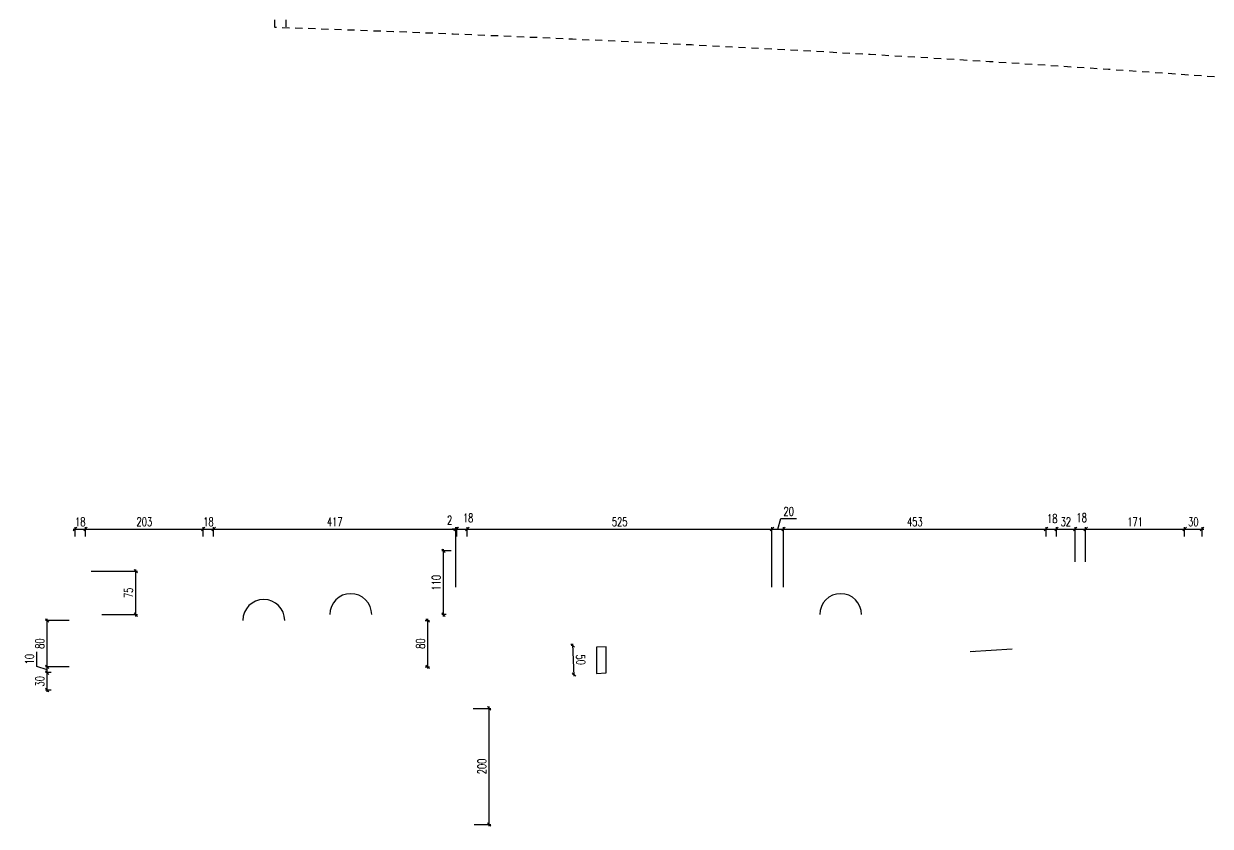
# Model space of a CAD drawing. Extents: x 307 to 786, y -197 to -94.
# Drawn here: x 319.77 to 340.24, y -196.98 to -183.14 of the extents above; entities that cross this region are included whole.
import ezdxf

# ---------------------------------------------------------------- set-up
doc = ezdxf.new("R2010")
doc.units = 0
doc.header["$LTSCALE"] = 0.5
doc.header["$MEASUREMENT"] = 0
doc.linetypes.add('CACHE', pattern=[0.375, 0.25, -0.125])
doc.layers.get('DEFPOINTS').update_dxf_attribs({"linetype": 'CONTINUOUS'})
doc.layers.add('1_AJSA_vue2', color=13, linetype='CONTINUOUS')
doc.layers.add('COTATION', color=7, linetype='CONTINUOUS')
doc.styles.add('ROMANS8', font='romans.shx', dxfattribs={"width": 0.7})
doc.dimstyles.new('COT50 cm', dxfattribs={"dimtxt": 0.15, "dimasz": 0.06, "dimexe": 0.03, "dimexo": 0.1, "dimgap": 0.05, "dimtad": 1, "dimdec": 0, "dimlfac": 100, "dimzin": 0, "dimdsep": 46, "dimtxsty": 'ROMANS8', "dimblk1": 'OBLIQUE', "dimblk2": 'OBLIQUE', "dimsah": 1, "dimcen": 0.03, "dimdle": 0.03, "dimclrt": 1, "dimadec": 0, "dimazin": 0, "dimtfac": 1, "dimtdec": 0, "dimtmove": 0, "dimatfit": 3, "dimfxl": 1, "dimfxlon": 1, "dimtolj": 1, "dimtzin": 0, "dimlwd": -1, "dimlwe": -1, "dimarcsym": 0})

# ---------------------------------------------------------------- blocks, each defined once
blk = doc.blocks.new('_Oblique')
at = {"layer": 'COTATION', "color": 0, "lineweight": -2}
blk.add_line((-0.5, -0.5), (0.5, 0.5), dxfattribs=at)
blk = doc.blocks.new('*D1521')
at = {"layer": 'COTATION', "color": 0, "transparency": 16777216}
for p, q in [((329.242, -193.857), (329.212, -193.859)), ((329.267, -194.39), (329.241, -193.827)), ((329.265, -194.36), (329.236, -194.361))]:
    blk.add_line(p, q, dxfattribs=at)
at = {"layer": 'DEFPOINTS', "color": 0, "transparency": 16777216}
for p in [(329.242, -193.857), (329.257, -193.857), (329.281, -194.359)]:
    blk.add_point(p, dxfattribs=at)
at = {"layer": 'COTATION', "color": 0, "transparency": 16777216, "xscale": 0.06, "yscale": 0.06, "zscale": 0.06}
for p, rotation in [((329.242, -193.857), 92.65795305260876), ((329.265, -194.36), 272.6579530526088)]:
    blk.add_blockref('_Oblique', p, dxfattribs=dict(at, rotation=rotation))
at = {"layer": 'COTATION', "color": 1, "transparency": 16777216, "insert": (329.379, -194.103), "char_height": 0.15, "attachment_point": 5, "rotation": 272.658, "style": 'ROMANS8'}
blk.add_mtext('\\A1;50', dxfattribs=at)
blk = doc.blocks.new('*D1522')
at = {"layer": 'COTATION', "color": 0, "transparency": 16777216}
for p, q in [((326.694, -193.426), (326.771, -193.426)), ((326.741, -194.256), (326.741, -193.396)), ((326.694, -194.226), (326.771, -194.226))]:
    blk.add_line(p, q, dxfattribs=at)
at = {"layer": 'DEFPOINTS', "color": 0, "transparency": 16777216}
for p in [(326.594, -193.426), (326.741, -193.426), (326.594, -194.226)]:
    blk.add_point(p, dxfattribs=at)
at = {"layer": 'COTATION', "color": 0, "transparency": 16777216, "xscale": 0.06, "yscale": 0.06, "zscale": 0.06}
for p, rotation in [((326.741, -193.426), 90), ((326.741, -194.226), 270)]:
    blk.add_blockref('_Oblique', p, dxfattribs=dict(at, rotation=rotation))
at = {"layer": 'COTATION', "color": 1, "transparency": 16777216, "insert": (326.616, -193.826), "char_height": 0.15, "attachment_point": 5, "rotation": 90, "style": 'ROMANS8'}
blk.add_mtext('\\A1;80', dxfattribs=at)
blk = doc.blocks.new('*D1523')
at = {"layer": 'COTATION', "color": 0, "transparency": 16777216}
for p, q in [((320.629, -191.85), (320.869, -191.85)), ((320.659, -191.976), (320.659, -191.82)), ((320.839, -191.976), (320.839, -191.82))]:
    blk.add_line(p, q, dxfattribs=at)
at = {"layer": 'DEFPOINTS', "color": 0, "transparency": 16777216}
for p in [(320.839, -191.85), (320.659, -192.076), (320.839, -192.076)]:
    blk.add_point(p, dxfattribs=at)
at = {"layer": 'COTATION', "color": 0, "transparency": 16777216, "xscale": 0.06, "yscale": 0.06, "zscale": 0.06, "rotation": 180}
blk.add_blockref('_Oblique', (320.659, -191.85), dxfattribs=at)
at = {"layer": 'COTATION', "color": 0, "transparency": 16777216, "xscale": 0.06, "yscale": 0.06, "zscale": 0.06}
blk.add_blockref('_Oblique', (320.839, -191.85), dxfattribs=at)
at = {"layer": 'COTATION', "color": 1, "transparency": 16777216, "insert": (320.749, -191.725), "char_height": 0.15, "attachment_point": 5, "style": 'ROMANS8'}
blk.add_mtext('\\A1;18', dxfattribs=at)
blk = doc.blocks.new('*D1524')
at = {"layer": 'COTATION', "color": 0, "transparency": 16777216}
for p, q in [((320.809, -191.85), (322.899, -191.85)), ((320.839, -191.976), (320.839, -191.82)), ((322.869, -191.976), (322.869, -191.82))]:
    blk.add_line(p, q, dxfattribs=at)
at = {"layer": 'DEFPOINTS', "color": 0, "transparency": 16777216}
for p in [(322.869, -191.85), (320.839, -192.076), (322.869, -192.076)]:
    blk.add_point(p, dxfattribs=at)
at = {"layer": 'COTATION', "color": 0, "transparency": 16777216, "xscale": 0.06, "yscale": 0.06, "zscale": 0.06, "rotation": 180}
blk.add_blockref('_Oblique', (320.839, -191.85), dxfattribs=at)
at = {"layer": 'COTATION', "color": 0, "transparency": 16777216, "xscale": 0.06, "yscale": 0.06, "zscale": 0.06}
blk.add_blockref('_Oblique', (322.869, -191.85), dxfattribs=at)
at = {"layer": 'COTATION', "color": 1, "transparency": 16777216, "insert": (321.854, -191.725), "char_height": 0.15, "attachment_point": 5, "style": 'ROMANS8'}
blk.add_mtext('\\A1;203', dxfattribs=at)
blk = doc.blocks.new('*D1525')
at = {"layer": 'COTATION', "color": 0, "transparency": 16777216}
for p, q in [((322.839, -191.85), (323.079, -191.85)), ((322.869, -191.976), (322.869, -191.82)), ((323.049, -191.976), (323.049, -191.82))]:
    blk.add_line(p, q, dxfattribs=at)
at = {"layer": 'DEFPOINTS', "color": 0, "transparency": 16777216}
for p in [(323.049, -191.85), (322.869, -192.076), (323.049, -192.076)]:
    blk.add_point(p, dxfattribs=at)
at = {"layer": 'COTATION', "color": 0, "transparency": 16777216, "xscale": 0.06, "yscale": 0.06, "zscale": 0.06, "rotation": 180}
blk.add_blockref('_Oblique', (322.869, -191.85), dxfattribs=at)
at = {"layer": 'COTATION', "color": 0, "transparency": 16777216, "xscale": 0.06, "yscale": 0.06, "zscale": 0.06}
blk.add_blockref('_Oblique', (323.049, -191.85), dxfattribs=at)
at = {"layer": 'COTATION', "color": 1, "transparency": 16777216, "insert": (322.959, -191.725), "char_height": 0.15, "attachment_point": 5, "style": 'ROMANS8'}
blk.add_mtext('\\A1;18', dxfattribs=at)
blk = doc.blocks.new('*D1526')
at = {"layer": 'COTATION', "color": 0, "transparency": 16777216}
for p, q in [((323.019, -191.85), (327.254, -191.85)), ((323.049, -191.976), (323.049, -191.82)), ((327.224, -192.85), (327.224, -191.82))]:
    blk.add_line(p, q, dxfattribs=at)
at = {"layer": 'DEFPOINTS', "color": 0, "transparency": 16777216}
for p in [(327.224, -191.85), (323.049, -192.076), (327.224, -193.215)]:
    blk.add_point(p, dxfattribs=at)
at = {"layer": 'COTATION', "color": 0, "transparency": 16777216, "xscale": 0.06, "yscale": 0.06, "zscale": 0.06, "rotation": 180}
blk.add_blockref('_Oblique', (323.049, -191.85), dxfattribs=at)
at = {"layer": 'COTATION', "color": 0, "transparency": 16777216, "xscale": 0.06, "yscale": 0.06, "zscale": 0.06}
blk.add_blockref('_Oblique', (327.224, -191.85), dxfattribs=at)
at = {"layer": 'COTATION', "color": 1, "transparency": 16777216, "insert": (325.137, -191.725), "char_height": 0.15, "attachment_point": 5, "style": 'ROMANS8'}
blk.add_mtext('\\A1;417', dxfattribs=at)
blk = doc.blocks.new('*D1527')
at = {"layer": 'COTATION', "color": 0, "transparency": 16777216}
for p, q in [((327.214, -191.85), (327.454, -191.85)), ((327.244, -191.976), (327.244, -191.82)), ((327.424, -191.976), (327.424, -191.82))]:
    blk.add_line(p, q, dxfattribs=at)
at = {"layer": 'DEFPOINTS', "color": 0, "transparency": 16777216}
for p in [(327.424, -191.85), (327.244, -192.076), (327.424, -192.076)]:
    blk.add_point(p, dxfattribs=at)
at = {"layer": 'COTATION', "color": 0, "transparency": 16777216, "xscale": 0.06, "yscale": 0.06, "zscale": 0.06, "rotation": 180}
blk.add_blockref('_Oblique', (327.244, -191.85), dxfattribs=at)
at = {"layer": 'COTATION', "color": 0, "transparency": 16777216, "xscale": 0.06, "yscale": 0.06, "zscale": 0.06}
blk.add_blockref('_Oblique', (327.424, -191.85), dxfattribs=at)
at = {"layer": 'COTATION', "color": 1, "transparency": 16777216, "insert": (327.438, -191.659), "char_height": 0.15, "attachment_point": 5, "style": 'ROMANS8'}
blk.add_mtext('\\A1;18', dxfattribs=at)
blk = doc.blocks.new('*D1528')
at = {"layer": 'COTATION', "color": 0, "transparency": 16777216}
for p, q in [((327.224, -191.85), (327.164, -191.85)), ((327.224, -192.85), (327.224, -191.82)), ((327.224, -191.85), (327.244, -191.85)), ((327.244, -191.874), (327.244, -191.82)), ((327.244, -191.85), (327.304, -191.85))]:
    blk.add_line(p, q, dxfattribs=at)
at = {"layer": 'DEFPOINTS', "color": 0, "transparency": 16777216}
for p in [(327.244, -191.85), (327.244, -191.974), (327.224, -193.215)]:
    blk.add_point(p, dxfattribs=at)
at = {"layer": 'COTATION', "color": 0, "transparency": 16777216, "xscale": 0.06, "yscale": 0.06, "zscale": 0.06}
blk.add_blockref('_Oblique', (327.224, -191.85), dxfattribs=at)
at = {"layer": 'COTATION', "color": 0, "transparency": 16777216, "xscale": 0.06, "yscale": 0.06, "zscale": 0.06, "rotation": 180}
blk.add_blockref('_Oblique', (327.244, -191.85), dxfattribs=at)
at = {"layer": 'COTATION', "color": 1, "transparency": 16777216, "insert": (327.118, -191.695), "char_height": 0.15, "attachment_point": 5, "style": 'ROMANS8'}
blk.add_mtext('\\A1;2', dxfattribs=at)
blk = doc.blocks.new('*D1529')
at = {"layer": 'COTATION', "color": 0, "transparency": 16777216}
for p, q in [((327.394, -191.85), (332.708, -191.85)), ((327.424, -191.976), (327.424, -191.82)), ((332.678, -192.85), (332.678, -191.82))]:
    blk.add_line(p, q, dxfattribs=at)
at = {"layer": 'DEFPOINTS', "color": 0, "transparency": 16777216}
for p in [(332.678, -191.85), (327.424, -192.076), (332.678, -194.238)]:
    blk.add_point(p, dxfattribs=at)
at = {"layer": 'COTATION', "color": 0, "transparency": 16777216, "xscale": 0.06, "yscale": 0.06, "zscale": 0.06, "rotation": 180}
blk.add_blockref('_Oblique', (327.424, -191.85), dxfattribs=at)
at = {"layer": 'COTATION', "color": 0, "transparency": 16777216, "xscale": 0.06, "yscale": 0.06, "zscale": 0.06}
blk.add_blockref('_Oblique', (332.678, -191.85), dxfattribs=at)
at = {"layer": 'COTATION', "color": 1, "transparency": 16777216, "insert": (330.051, -191.725), "char_height": 0.15, "attachment_point": 5, "style": 'ROMANS8'}
blk.add_mtext('\\A1;525', dxfattribs=at)
blk = doc.blocks.new('*D1530')
at = {"layer": 'COTATION', "color": 0, "transparency": 16777216}
for p, q in [((332.778, -191.85), (332.832, -191.67)), ((332.832, -191.67), (333.102, -191.67)), ((332.648, -191.85), (332.908, -191.85)), ((332.678, -192.85), (332.678, -191.82)), ((332.878, -192.85), (332.878, -191.82))]:
    blk.add_line(p, q, dxfattribs=at)
at = {"layer": 'DEFPOINTS', "color": 0, "transparency": 16777216}
for p in [(332.878, -191.85), (332.878, -193.978), (332.678, -194.238)]:
    blk.add_point(p, dxfattribs=at)
at = {"layer": 'COTATION', "color": 0, "transparency": 16777216, "xscale": 0.06, "yscale": 0.06, "zscale": 0.06, "rotation": 180}
blk.add_blockref('_Oblique', (332.678, -191.85), dxfattribs=at)
at = {"layer": 'COTATION', "color": 0, "transparency": 16777216, "xscale": 0.06, "yscale": 0.06, "zscale": 0.06}
blk.add_blockref('_Oblique', (332.878, -191.85), dxfattribs=at)
at = {"layer": 'COTATION', "color": 1, "transparency": 16777216, "insert": (332.967, -191.545), "char_height": 0.15, "attachment_point": 5, "style": 'ROMANS8'}
blk.add_mtext('\\A1;20', dxfattribs=at)
blk = doc.blocks.new('*D1531')
at = {"layer": 'COTATION', "color": 0, "transparency": 16777216}
for p, q in [((332.848, -191.85), (337.434, -191.85)), ((332.878, -192.85), (332.878, -191.82)), ((337.404, -191.976), (337.404, -191.82))]:
    blk.add_line(p, q, dxfattribs=at)
at = {"layer": 'DEFPOINTS', "color": 0, "transparency": 16777216}
for p in [(337.404, -191.85), (337.404, -192.076), (332.878, -193.978)]:
    blk.add_point(p, dxfattribs=at)
at = {"layer": 'COTATION', "color": 0, "transparency": 16777216, "xscale": 0.06, "yscale": 0.06, "zscale": 0.06, "rotation": 180}
blk.add_blockref('_Oblique', (332.878, -191.85), dxfattribs=at)
at = {"layer": 'COTATION', "color": 0, "transparency": 16777216, "xscale": 0.06, "yscale": 0.06, "zscale": 0.06}
blk.add_blockref('_Oblique', (337.404, -191.85), dxfattribs=at)
at = {"layer": 'COTATION', "color": 1, "transparency": 16777216, "insert": (335.141, -191.725), "char_height": 0.15, "attachment_point": 5, "style": 'ROMANS8'}
blk.add_mtext('\\A1;453', dxfattribs=at)
blk = doc.blocks.new('*D1532')
at = {"layer": 'COTATION', "color": 0, "transparency": 16777216}
for p, q in [((337.374, -191.85), (337.614, -191.85)), ((337.404, -191.976), (337.404, -191.82)), ((337.584, -191.976), (337.584, -191.82))]:
    blk.add_line(p, q, dxfattribs=at)
at = {"layer": 'DEFPOINTS', "color": 0, "transparency": 16777216}
for p in [(337.584, -191.85), (337.404, -192.076), (337.584, -192.076)]:
    blk.add_point(p, dxfattribs=at)
at = {"layer": 'COTATION', "color": 0, "transparency": 16777216, "xscale": 0.06, "yscale": 0.06, "zscale": 0.06, "rotation": 180}
blk.add_blockref('_Oblique', (337.404, -191.85), dxfattribs=at)
at = {"layer": 'COTATION', "color": 0, "transparency": 16777216, "xscale": 0.06, "yscale": 0.06, "zscale": 0.06}
blk.add_blockref('_Oblique', (337.584, -191.85), dxfattribs=at)
at = {"layer": 'COTATION', "color": 1, "transparency": 16777216, "insert": (337.511, -191.669), "char_height": 0.15, "attachment_point": 5, "style": 'ROMANS8'}
blk.add_mtext('\\A1;18', dxfattribs=at)
blk = doc.blocks.new('*D1533')
at = {"layer": 'COTATION', "color": 0, "transparency": 16777216}
for p, q in [((337.554, -191.85), (337.937, -191.85)), ((337.584, -191.976), (337.584, -191.82)), ((337.907, -192.415), (337.907, -191.82))]:
    blk.add_line(p, q, dxfattribs=at)
at = {"layer": 'DEFPOINTS', "color": 0, "transparency": 16777216}
for p in [(337.907, -191.85), (337.584, -192.076), (337.907, -192.515)]:
    blk.add_point(p, dxfattribs=at)
at = {"layer": 'COTATION', "color": 0, "transparency": 16777216, "xscale": 0.06, "yscale": 0.06, "zscale": 0.06, "rotation": 180}
blk.add_blockref('_Oblique', (337.584, -191.85), dxfattribs=at)
at = {"layer": 'COTATION', "color": 0, "transparency": 16777216, "xscale": 0.06, "yscale": 0.06, "zscale": 0.06}
blk.add_blockref('_Oblique', (337.907, -191.85), dxfattribs=at)
at = {"layer": 'COTATION', "color": 1, "transparency": 16777216, "insert": (337.746, -191.725), "char_height": 0.15, "attachment_point": 5, "style": 'ROMANS8'}
blk.add_mtext('\\A1;32', dxfattribs=at)
blk = doc.blocks.new('*D1534')
at = {"layer": 'COTATION', "color": 0, "transparency": 16777216}
for p, q in [((337.877, -191.85), (338.117, -191.85)), ((337.907, -192.415), (337.907, -191.82)), ((338.087, -192.415), (338.087, -191.82))]:
    blk.add_line(p, q, dxfattribs=at)
at = {"layer": 'DEFPOINTS', "color": 0, "transparency": 16777216}
for p in [(338.087, -191.85), (337.907, -192.515), (338.087, -192.515)]:
    blk.add_point(p, dxfattribs=at)
at = {"layer": 'COTATION', "color": 0, "transparency": 16777216, "xscale": 0.06, "yscale": 0.06, "zscale": 0.06, "rotation": 180}
blk.add_blockref('_Oblique', (337.907, -191.85), dxfattribs=at)
at = {"layer": 'COTATION', "color": 0, "transparency": 16777216, "xscale": 0.06, "yscale": 0.06, "zscale": 0.06}
blk.add_blockref('_Oblique', (338.087, -191.85), dxfattribs=at)
at = {"layer": 'COTATION', "color": 1, "transparency": 16777216, "insert": (338.018, -191.654), "char_height": 0.15, "attachment_point": 5, "style": 'ROMANS8'}
blk.add_mtext('\\A1;18', dxfattribs=at)
blk = doc.blocks.new('*D1535')
at = {"layer": 'COTATION', "color": 0, "transparency": 16777216}
for p, q in [((338.057, -191.85), (339.824, -191.85)), ((338.087, -192.415), (338.087, -191.82)), ((339.794, -191.976), (339.794, -191.82))]:
    blk.add_line(p, q, dxfattribs=at)
at = {"layer": 'DEFPOINTS', "color": 0, "transparency": 16777216}
for p in [(339.794, -191.85), (339.794, -192.076), (338.087, -192.515)]:
    blk.add_point(p, dxfattribs=at)
at = {"layer": 'COTATION', "color": 0, "transparency": 16777216, "xscale": 0.06, "yscale": 0.06, "zscale": 0.06, "rotation": 180}
blk.add_blockref('_Oblique', (338.087, -191.85), dxfattribs=at)
at = {"layer": 'COTATION', "color": 0, "transparency": 16777216, "xscale": 0.06, "yscale": 0.06, "zscale": 0.06}
blk.add_blockref('_Oblique', (339.794, -191.85), dxfattribs=at)
at = {"layer": 'COTATION', "color": 1, "transparency": 16777216, "insert": (338.941, -191.725), "char_height": 0.15, "attachment_point": 5, "style": 'ROMANS8'}
blk.add_mtext('\\A1;171', dxfattribs=at)
blk = doc.blocks.new('*D1536')
at = {"layer": 'COTATION', "color": 0, "transparency": 16777216}
for p, q in [((339.764, -191.85), (340.124, -191.85)), ((339.794, -191.976), (339.794, -191.82)), ((340.094, -191.976), (340.094, -191.82))]:
    blk.add_line(p, q, dxfattribs=at)
at = {"layer": 'DEFPOINTS', "color": 0, "transparency": 16777216}
for p in [(340.094, -191.85), (339.794, -192.076), (340.094, -192.076)]:
    blk.add_point(p, dxfattribs=at)
at = {"layer": 'COTATION', "color": 0, "transparency": 16777216, "xscale": 0.06, "yscale": 0.06, "zscale": 0.06, "rotation": 180}
blk.add_blockref('_Oblique', (339.794, -191.85), dxfattribs=at)
at = {"layer": 'COTATION', "color": 0, "transparency": 16777216, "xscale": 0.06, "yscale": 0.06, "zscale": 0.06}
blk.add_blockref('_Oblique', (340.094, -191.85), dxfattribs=at)
at = {"layer": 'COTATION', "color": 1, "transparency": 16777216, "insert": (339.944, -191.725), "char_height": 0.15, "attachment_point": 5, "style": 'ROMANS8'}
blk.add_mtext('\\A1;30', dxfattribs=at)
blk = doc.blocks.new('*D1537')
at = {"layer": 'COTATION', "color": 0, "transparency": 16777216}
for p, q in [((320.249, -194.326), (320.147, -194.326)), ((320.177, -194.656), (320.177, -194.296)), ((320.249, -194.626), (320.147, -194.626))]:
    blk.add_line(p, q, dxfattribs=at)
at = {"layer": 'DEFPOINTS', "color": 0, "transparency": 16777216}
for p in [(320.177, -194.326), (320.349, -194.326), (320.349, -194.626)]:
    blk.add_point(p, dxfattribs=at)
at = {"layer": 'COTATION', "color": 0, "transparency": 16777216, "xscale": 0.06, "yscale": 0.06, "zscale": 0.06}
for p, rotation in [((320.177, -194.326), 90), ((320.177, -194.626), 270)]:
    blk.add_blockref('_Oblique', p, dxfattribs=dict(at, rotation=rotation))
at = {"layer": 'COTATION', "color": 1, "transparency": 16777216, "insert": (320.052, -194.476), "char_height": 0.15, "attachment_point": 5, "rotation": 90, "style": 'ROMANS8'}
blk.add_mtext('\\A1;30', dxfattribs=at)
blk = doc.blocks.new('*D1538')
at = {"layer": 'COTATION', "color": 0, "transparency": 16777216}
for p, q in [((319.997, -194.222), (319.997, -193.967)), ((320.177, -194.276), (319.997, -194.222)), ((320.559, -194.226), (320.147, -194.226)), ((320.249, -194.326), (320.147, -194.326)), ((320.177, -194.356), (320.177, -194.196))]:
    blk.add_line(p, q, dxfattribs=at)
at = {"layer": 'DEFPOINTS', "color": 0, "transparency": 16777216}
for p in [(320.177, -194.226), (320.349, -194.326), (320.659, -194.226)]:
    blk.add_point(p, dxfattribs=at)
at = {"layer": 'COTATION', "color": 0, "transparency": 16777216, "xscale": 0.06, "yscale": 0.06, "zscale": 0.06}
for p, rotation in [((320.177, -194.226), 90), ((320.177, -194.326), 270)]:
    blk.add_blockref('_Oblique', p, dxfattribs=dict(at, rotation=rotation))
at = {"layer": 'COTATION', "color": 1, "transparency": 16777216, "insert": (319.872, -194.094), "char_height": 0.15, "attachment_point": 5, "rotation": 90, "style": 'ROMANS8'}
blk.add_mtext('\\A1;10', dxfattribs=at)
blk = doc.blocks.new('*D1539')
at = {"layer": 'COTATION', "color": 0, "transparency": 16777216}
for p, q in [((320.559, -193.426), (320.147, -193.426)), ((320.177, -194.256), (320.177, -193.396)), ((320.559, -194.226), (320.147, -194.226))]:
    blk.add_line(p, q, dxfattribs=at)
at = {"layer": 'DEFPOINTS', "color": 0, "transparency": 16777216}
for p in [(320.177, -193.426), (320.659, -193.426), (320.659, -194.226)]:
    blk.add_point(p, dxfattribs=at)
at = {"layer": 'COTATION', "color": 0, "transparency": 16777216, "xscale": 0.06, "yscale": 0.06, "zscale": 0.06}
for p, rotation in [((320.177, -193.426), 90), ((320.177, -194.226), 270)]:
    blk.add_blockref('_Oblique', p, dxfattribs=dict(at, rotation=rotation))
at = {"layer": 'COTATION', "color": 1, "transparency": 16777216, "insert": (320.052, -193.826), "char_height": 0.15, "attachment_point": 5, "rotation": 90, "style": 'ROMANS8'}
blk.add_mtext('\\A1;80', dxfattribs=at)
blk = doc.blocks.new('*D1544')
at = {"layer": 'COTATION', "color": 0, "transparency": 16777216}
for p, q in [((327.144, -192.226), (326.984, -192.226)), ((327.014, -193.356), (327.014, -192.196)), ((327.058, -193.326), (326.984, -193.326))]:
    blk.add_line(p, q, dxfattribs=at)
at = {"layer": 'DEFPOINTS', "color": 0, "transparency": 16777216}
for p in [(327.014, -192.226), (327.244, -192.226), (327.158, -193.326)]:
    blk.add_point(p, dxfattribs=at)
at = {"layer": 'COTATION', "color": 0, "transparency": 16777216, "xscale": 0.06, "yscale": 0.06, "zscale": 0.06}
for p, rotation in [((327.014, -192.226), 90), ((327.014, -193.326), 270)]:
    blk.add_blockref('_Oblique', p, dxfattribs=dict(at, rotation=rotation))
at = {"layer": 'COTATION', "color": 1, "transparency": 16777216, "insert": (326.889, -192.776), "char_height": 0.15, "attachment_point": 5, "rotation": 90, "style": 'ROMANS8'}
blk.add_mtext('\\A1;110', dxfattribs=at)
blk = doc.blocks.new('*D1545')
at = {"layer": 'COTATION', "color": 0, "transparency": 16777216}
for p, q in [((321.706, -193.356), (321.706, -192.546)), ((320.939, -192.576), (321.736, -192.576)), ((321.119, -193.326), (321.736, -193.326))]:
    blk.add_line(p, q, dxfattribs=at)
at = {"layer": 'DEFPOINTS', "color": 0, "transparency": 16777216}
for p in [(320.839, -192.576), (321.706, -192.576), (321.019, -193.326)]:
    blk.add_point(p, dxfattribs=at)
at = {"layer": 'COTATION', "color": 0, "transparency": 16777216, "xscale": 0.06, "yscale": 0.06, "zscale": 0.06}
for p, rotation in [((321.706, -192.576), 90), ((321.706, -193.326), 270)]:
    blk.add_blockref('_Oblique', p, dxfattribs=dict(at, rotation=rotation))
at = {"layer": 'COTATION', "color": 1, "transparency": 16777216, "insert": (321.581, -192.951), "char_height": 0.15, "attachment_point": 5, "rotation": 90, "style": 'ROMANS8'}
blk.add_mtext('\\A1;75', dxfattribs=at)
blk = doc.blocks.new('*D1608')
at = {"layer": 'COTATION', "color": 0, "transparency": 16777216}
for p, q in [((327.524, -194.943), (327.831, -194.943)), ((327.801, -196.976), (327.801, -194.913)), ((327.544, -196.946), (327.831, -196.946))]:
    blk.add_line(p, q, dxfattribs=at)
at = {"layer": 'DEFPOINTS', "color": 0, "transparency": 16777216}
for p in [(327.424, -194.943), (327.801, -194.943), (327.444, -196.946)]:
    blk.add_point(p, dxfattribs=at)
at = {"layer": 'COTATION', "color": 0, "transparency": 16777216, "xscale": 0.06, "yscale": 0.06, "zscale": 0.06}
for p, rotation in [((327.801, -194.943), 90), ((327.801, -196.946), 270)]:
    blk.add_blockref('_Oblique', p, dxfattribs=dict(at, rotation=rotation))
at = {"layer": 'COTATION', "color": 1, "transparency": 16777216, "insert": (327.676, -195.944), "char_height": 0.15, "attachment_point": 5, "rotation": 90, "style": 'ROMANS8'}
blk.add_mtext('\\A1;200', dxfattribs=at)

msp = doc.modelspace()

# ---------------------------------------------------------------- linework, layer by layer
at = {"layer": '1_AJSA_vue2', "linetype": 'CACHE'}
for p, q in [((324.0959, -177.6662), (324.0959, -183.2004)), ((324.2947, -177.6662), (324.2947, -183.207))]:
    msp.add_line(p, q, dxfattribs=at)
msp.add_lwpolyline([(324.0959, -183.2004, -0.0097106), (340.5322, -184.0682), (345.2407, -184.5163), (345.2406, -177.6655), (340.7959, -177.671), (340.7955, -166.5756), (339.1959, -166.5765)], format="xyb", dxfattribs=at)
at = {"layer": 'COTATION'}
msp.add_lwpolyline([(329.6522, -194.3387), (329.8167, -194.3311), (329.8167, -193.8806), (329.6526, -193.8882)], close=True, dxfattribs=at)
for centre in [(323.9138, -193.4258), (325.4136, -193.3258), (333.8619, -193.3258)]:
    msp.add_arc(centre, 0.3611, 0, 180, dxfattribs=at)

# ---------------------------------------------------------------- dimensions: what is measured, and where the dimension line sits
for base, p1, p2, picture, middle in [((332.8777, -191.8501), (332.6777, -194.2376), (332.8777, -193.978), '*D1530', (332.8817, -191.5451)), ((327.2244403438, -191.8500988586), (323.0494403443, -192.075607302), (327.2244403438, -193.2148357718), '*D1526', (325.136940344, -191.7250988586)), ((332.6777, -191.8501), (327.4244, -192.0756), (332.6777, -194.2376), '*D1529', (330.0511, -191.7251)), ((337.4044, -191.8501), (332.8777, -193.978), (337.4044, -192.0756), '*D1531', (335.1411, -191.7251)), ((337.9072, -191.8501), (337.5844, -192.0756), (337.9072, -192.5146), '*D1533', (337.7458, -191.7251)), ((339.7944, -191.8501), (338.0872, -192.5146), (339.7944, -192.0756), '*D1535', (338.9408, -191.7251)), ((340.0944, -191.8501), (339.7944, -192.0756), (340.0944, -192.0756), '*D1536', (339.9444, -191.7251))]:
    dim = msp.add_linear_dim(base=base, p1=p1, p2=p2, dimstyle='COT50 cm', override={"dimtmove": 1}, dxfattribs=at)
    dim.commit()
    dim.dimension.update_dxf_attribs({"geometry": picture, "text_midpoint": middle})
for base, p1, p2, picture, middle in [((320.8394, -191.8501), (320.6594, -192.0756), (320.8394, -192.0756), '*D1523', (320.7494, -191.8501)), ((323.0494, -191.8501), (322.8694, -192.0756), (323.0494, -192.0756), '*D1525', (322.9594, -191.8501))]:
    dim = msp.add_linear_dim(base=base, p1=p1, p2=p2, dimstyle='COT50 cm', dxfattribs=at)
    dim.commit()
    dim.dimension.update_dxf_attribs({"geometry": picture, "text_midpoint": middle, "dimtype": 160})
dim = msp.add_linear_dim(base=(322.8694, -191.8501), p1=(320.8394, -192.0756), p2=(322.8694, -192.0756), dimstyle='COT50 cm', dxfattribs=at)
dim.commit()
dim.dimension.update_dxf_attribs({"geometry": '*D1524', "text_midpoint": (321.8544, -191.7251)})
for base, p1, p2, picture, middle in [((327.2444, -191.8501), (327.2244, -193.2148), (327.2444, -191.9744), '*D1528', (327.1178, -191.8201)), ((327.4244, -191.8501), (327.2444, -192.0756), (327.4244, -192.0756), '*D1527', (327.4384, -191.7842)), ((337.5844, -191.8501), (337.4044, -192.0756), (337.5844, -192.0756), '*D1532', (337.5113, -191.794)), ((338.0872, -191.8501), (337.9072, -192.5146), (338.0872, -192.5146), '*D1534', (338.0185, -191.7791))]:
    dim = msp.add_linear_dim(base=base, p1=p1, p2=p2, dimstyle='COT50 cm', override={"dimtmove": 1}, dxfattribs=at)
    dim.commit()
    dim.dimension.update_dxf_attribs({"geometry": picture, "text_midpoint": middle, "dimtype": 160})
for base, p1, p2, picture, middle in [((327.0138, -192.2258), (327.1582, -193.3258), (327.2444, -192.2258), '*D1544', (326.8888, -192.7758)), ((320.1772, -193.4258), (320.6594, -194.2258), (320.6594, -193.4258), '*D1539', (320.0522, -193.8258)), ((326.7412, -193.4258), (326.5939, -194.2258), (326.5939, -193.4258), '*D1522', (326.6162, -193.8258)), ((320.1772, -194.2258), (320.3494, -194.3258), (320.6594, -194.2258), '*D1538', (319.8722, -194.1718)), ((327.8006, -194.9427), (327.4444, -196.9458), (327.4244, -194.9427), '*D1608', (327.6756, -195.9443))]:
    dim = msp.add_linear_dim(base=base, p1=p1, p2=p2, angle=90, dimstyle='COT50 cm', override={"dimtmove": 1}, dxfattribs=at)
    dim.commit()
    dim.dimension.update_dxf_attribs({"geometry": picture, "text_midpoint": middle})
for base, p1, p2, picture, middle in [((321.7062, -192.5758), (321.0188, -193.3258), (320.8394, -192.5758), '*D1545', (321.5812, -192.9508)), ((320.1772, -194.3258), (320.3494, -194.6258), (320.3494, -194.3258), '*D1537', (320.0522, -194.4758))]:
    dim = msp.add_linear_dim(base=base, p1=p1, p2=p2, angle=90, dimstyle='COT50 cm', dxfattribs=at)
    dim.commit()
    dim.dimension.update_dxf_attribs({"geometry": picture, "text_midpoint": middle})
dim = msp.add_aligned_dim(p1=(329.2806, -194.3593), p2=(329.2573, -193.8565), distance=0.0152, dimstyle='COT50 cm', override={"dimtmove": 1}, dxfattribs=at)
dim.commit()
dim.dimension.update_dxf_attribs({"geometry": '*D1521', "text_midpoint": (329.3787, -194.1028)})

# ---------------------------------------------------------------- leaders
msp.add_leader([(336.094, -193.9632), (336.8201, -193.9183)], dimstyle='COT50 cm', override={"dimgap": 0.05, "dimtad": 0}, dxfattribs=at)

doc.saveas('drawing.dxf')
